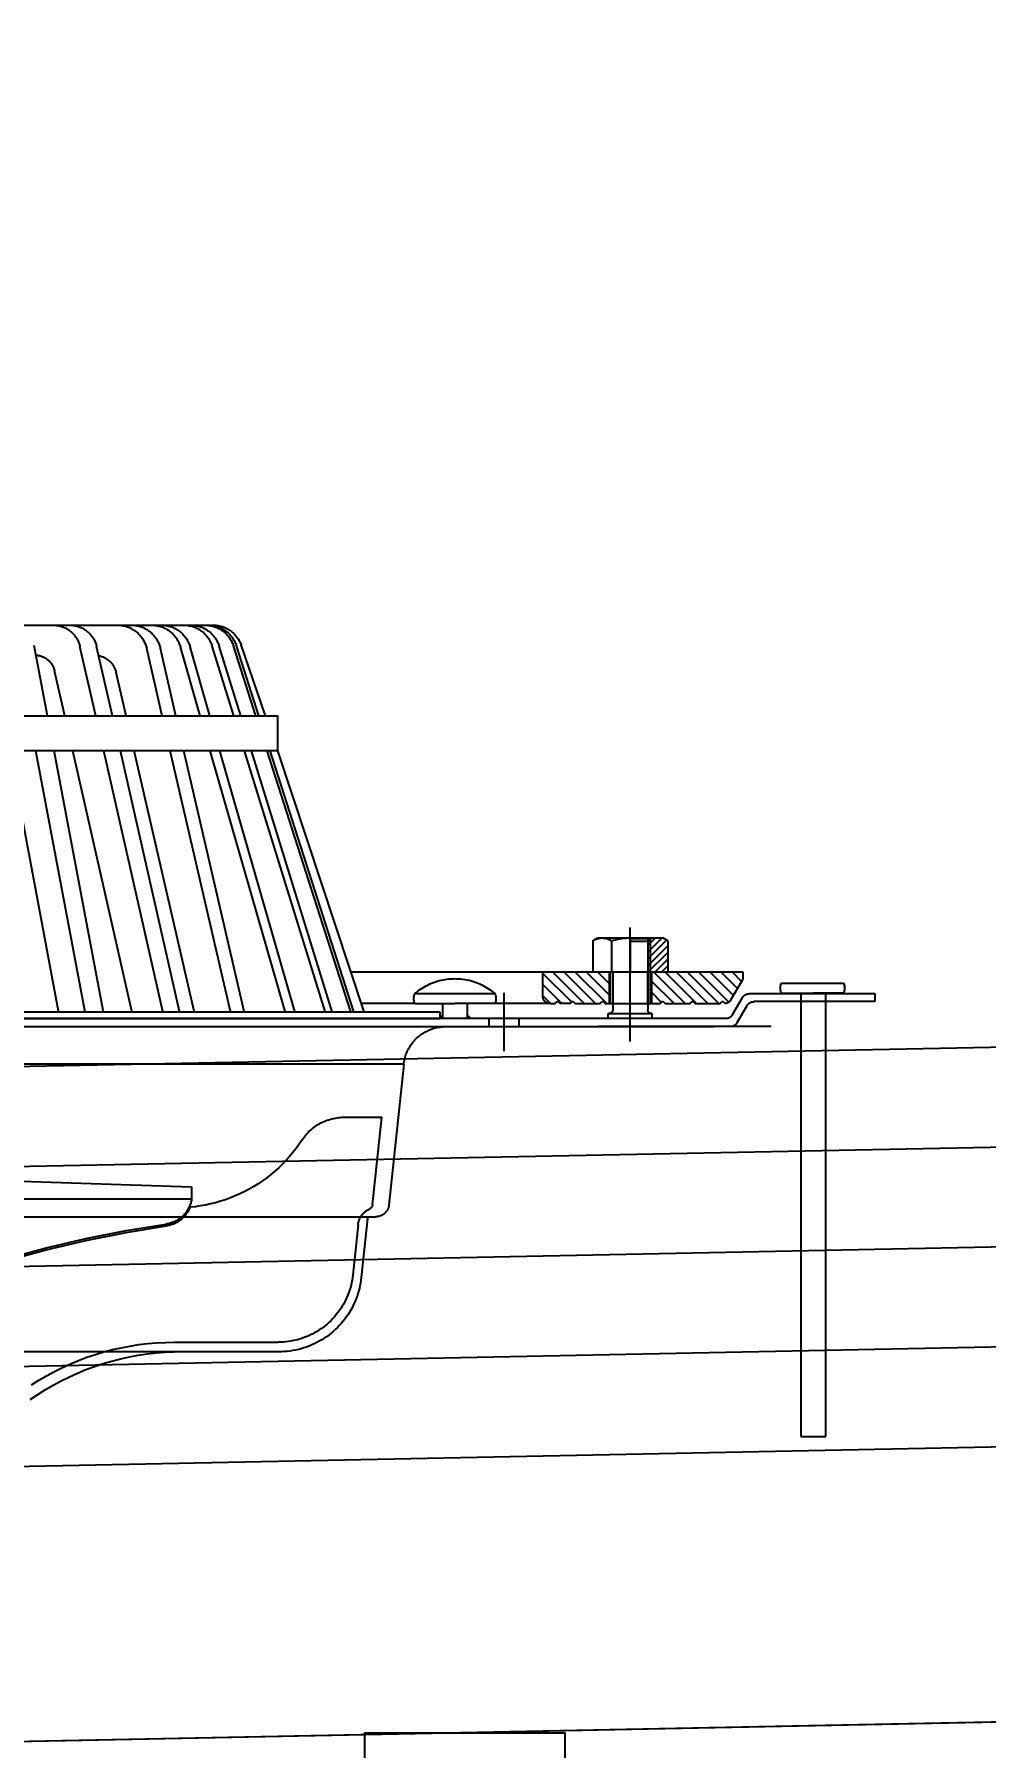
# Model space of a CAD drawing. Header units: centimetres. Extents: x 26569 to 160723, y -3143 to 14565.
# Drawn here: x 92683.46 to 92702.49, y -786.02 to -751.74 of the extents above; entities that cross this region are included whole.
import ezdxf
from ezdxf import colors
from ezdxf.entities.mleader import LeaderData, LeaderLine
from ezdxf.math import Vec2, Vec3

# ---------------------------------------------------------------- set-up
doc = ezdxf.new("R2010")
doc.units = ezdxf.units.CM
doc.header["$LTSCALE"] = 100
for name, color, linetype in [('A-ANNO-DIMS', 187, 'Continuous'), ('A-ELEV-01', 255, 'Continuous'), ('A-WALL-INSL', 249, 'Continuous'), ('A-WALL-SNWPNL', 200, 'Continuous'), ('M-PIPE', 235, 'Continuous'), ('S-STEL', 3, 'Continuous')]:
    doc.layers.add(name, color=color, linetype=linetype)
doc.styles.add('Fields_100', font='act_simplex.shx', dxfattribs={"width": 0.8, "height": 20})
doc.linetypes.add('BATTING', pattern='A,0.00254,-2.54,[134,ltypeshp.shx,S=2.54,R=0,X=-2.54,Y=0],-5.08,[134,ltypeshp.shx,S=2.54,R=180,X=2.54,Y=0],-2.54', length=10.16254)
doc.dimstyles.new('FIELDS_100', dxfattribs={"dimscale": 0, "dimtxt": 20, "dimasz": 5, "dimexe": 5, "dimexo": 5, "dimgap": 5, "dimtad": 0, "dimdec": 0, "dimzin": 0, "dimdsep": 46, "dimtxsty": 'Fields_100', "dimblk": 'DOT', "dimcen": 0.09, "dimclrt": 50, "dimadec": 0, "dimazin": 0, "dimtfac": 1, "dimtdec": 0, "dimtix": 1, "dimtofl": 0, "dimtmove": 1, "dimatfit": 3, "dimfxl": 5, "dimfxlon": 1, "dimtolj": 1, "dimtzin": 0, "dimarcsym": 0})

# ---------------------------------------------------------------- blocks, each defined once
blk = doc.blocks.new('SYPHONKES')
at = {"linetype": 'ByBlock', "lineweight": -2}
for points in [[(-9.959, 21.149), (-9.98, 21.149), (-10.001, 21.148), (-10.022, 21.146), (-10.043, 21.143), (-10.063, 21.14), (-10.084, 21.136), (-10.104, 21.131), (-10.125, 21.126), (-10.145, 21.12), (-10.164, 21.113), (-10.184, 21.105), (-10.203, 21.097), (-10.222, 21.088), (-10.241, 21.079), (-10.259, 21.069), (-10.277, 21.058), (-10.295, 21.047), (-10.312, 21.035), (-10.329, 21.022), (-10.345, 21.009), (-10.361, 20.995), (-10.376, 20.981), (-10.391, 20.966), (-10.405, 20.95), (-10.419, 20.935), (-10.432, 20.918), (-10.445, 20.902), (-10.457, 20.884), (-10.468, 20.867), (-10.479, 20.849), (-10.489, 20.831), (-10.499, 20.812), (-10.508, 20.793), (-10.516, 20.774), (-10.523, 20.754)], [(-9.859, 21.149), (-9.88, 21.149), (-9.9, 21.148), (-9.92, 21.146), (-9.941, 21.144), (-9.961, 21.141), (-9.981, 21.137), (-10.001, 21.132), (-10.021, 21.127), (-10.04, 21.121), (-10.06, 21.115), (-10.079, 21.108), (-10.098, 21.1), (-10.116, 21.091), (-10.135, 21.082), (-10.153, 21.073), (-10.17, 21.062), (-10.188, 21.051), (-10.205, 21.04), (-10.221, 21.028), (-10.237, 21.015), (-10.253, 21.002), (-10.268, 20.988), (-10.283, 20.974), (-10.297, 20.959), (-10.311, 20.944), (-10.324, 20.929), (-10.337, 20.913), (-10.349, 20.896), (-10.36, 20.879), (-10.371, 20.862), (-10.382, 20.844), (-10.392, 20.826), (-10.401, 20.808), (-10.409, 20.79), (-10.417, 20.771), (-10.424, 20.752), (-10.431, 20.732)], [(-9.799, 21.149), (-9.82, 21.149), (-9.84, 21.148), (-9.86, 21.146), (-9.881, 21.144), (-9.901, 21.141), (-9.921, 21.137), (-9.941, 21.132), (-9.961, 21.127), (-9.98, 21.121), (-10, 21.115), (-10.019, 21.108), (-10.038, 21.1), (-10.057, 21.091), (-10.075, 21.082), (-10.093, 21.073), (-10.111, 21.062), (-10.128, 21.051), (-10.145, 21.04), (-10.161, 21.028), (-10.177, 21.015), (-10.193, 21.002), (-10.208, 20.988), (-10.223, 20.974), (-10.237, 20.96), (-10.251, 20.944), (-10.264, 20.929), (-10.277, 20.913), (-10.289, 20.896), (-10.301, 20.879), (-10.312, 20.862), (-10.322, 20.844), (-10.332, 20.826), (-10.341, 20.808), (-10.349, 20.79), (-10.357, 20.771), (-10.365, 20.752), (-10.371, 20.732)], [(-9.512, 21.149), (-9.533, 21.149), (-9.553, 21.148), (-9.574, 21.146), (-9.595, 21.144), (-9.615, 21.14), (-9.635, 21.136), (-9.655, 21.132), (-9.675, 21.127), (-9.695, 21.121), (-9.715, 21.114), (-9.734, 21.107), (-9.753, 21.099), (-9.772, 21.09), (-9.79, 21.081), (-9.808, 21.071), (-9.826, 21.061), (-9.843, 21.05), (-9.86, 21.038), (-9.877, 21.026), (-9.893, 21.013), (-9.909, 21), (-9.924, 20.986), (-9.939, 20.971), (-9.953, 20.956), (-9.967, 20.941), (-9.98, 20.925), (-9.993, 20.909), (-10.005, 20.892), (-10.016, 20.875), (-10.027, 20.857), (-10.038, 20.84), (-10.047, 20.821), (-10.056, 20.803), (-10.065, 20.784), (-10.073, 20.765), (-10.08, 20.745), (-10.086, 20.726)], [(0.002, 21.149), (-9.959, 21.149)], [(-9.372, 21.149), (-9.393, 21.149), (-9.413, 21.148), (-9.434, 21.146), (-9.455, 21.144), (-9.475, 21.14), (-9.495, 21.136), (-9.515, 21.132), (-9.535, 21.127), (-9.555, 21.121), (-9.575, 21.114), (-9.594, 21.107), (-9.613, 21.099), (-9.632, 21.09), (-9.65, 21.081), (-9.668, 21.071), (-9.686, 21.061), (-9.703, 21.05), (-9.72, 21.038), (-9.737, 21.026), (-9.753, 21.013), (-9.769, 21), (-9.784, 20.986), (-9.799, 20.971), (-9.813, 20.956), (-9.827, 20.941), (-9.84, 20.925), (-9.853, 20.909), (-9.865, 20.892), (-9.876, 20.875), (-9.887, 20.857), (-9.898, 20.839), (-9.907, 20.821), (-9.916, 20.803), (-9.925, 20.784), (-9.933, 20.765), (-9.94, 20.745), (-9.946, 20.726)], [(-8.926, 21.149), (-8.947, 21.149), (-8.968, 21.148), (-8.988, 21.146), (-9.009, 21.143), (-9.03, 21.14), (-9.051, 21.136), (-9.071, 21.131), (-9.091, 21.126), (-9.111, 21.12), (-9.131, 21.113), (-9.151, 21.105), (-9.17, 21.097), (-9.189, 21.088), (-9.208, 21.079), (-9.226, 21.069), (-9.244, 21.058), (-9.262, 21.047), (-9.279, 21.035), (-9.295, 21.022), (-9.312, 21.009), (-9.328, 20.995), (-9.343, 20.981), (-9.358, 20.966), (-9.372, 20.951), (-9.386, 20.935), (-9.399, 20.918), (-9.412, 20.902), (-9.424, 20.885), (-9.435, 20.867), (-9.446, 20.849), (-9.456, 20.831), (-9.465, 20.812), (-9.474, 20.793), (-9.483, 20.774), (-9.49, 20.754), (-9.497, 20.734), (-9.503, 20.714)], [(-8.731, 21.149), (-8.752, 21.149), (-8.772, 21.148), (-8.793, 21.146), (-8.814, 21.143), (-8.835, 21.14), (-8.855, 21.136), (-8.876, 21.131), (-8.896, 21.126), (-8.916, 21.12), (-8.936, 21.113), (-8.956, 21.105), (-8.975, 21.097), (-8.994, 21.088), (-9.013, 21.079), (-9.031, 21.069), (-9.049, 21.058), (-9.066, 21.047), (-9.084, 21.035), (-9.1, 21.022), (-9.117, 21.009), (-9.132, 20.995), (-9.148, 20.981), (-9.163, 20.966), (-9.177, 20.951), (-9.191, 20.935), (-9.204, 20.918), (-9.216, 20.902), (-9.228, 20.885), (-9.24, 20.867), (-9.251, 20.849), (-9.261, 20.831), (-9.27, 20.812), (-9.279, 20.793), (-9.287, 20.774), (-9.295, 20.754), (-9.302, 20.734), (-9.308, 20.714)], [(-8.323, 21.149), (-8.344, 21.149), (-8.364, 21.148), (-8.385, 21.146), (-8.406, 21.144), (-8.426, 21.14), (-8.446, 21.136), (-8.466, 21.132), (-8.486, 21.127), (-8.506, 21.121), (-8.526, 21.114), (-8.545, 21.107), (-8.564, 21.099), (-8.583, 21.09), (-8.602, 21.081), (-8.62, 21.071), (-8.638, 21.06), (-8.655, 21.049), (-8.672, 21.037), (-8.689, 21.025), (-8.705, 21.012), (-8.721, 20.999), (-8.736, 20.985), (-8.751, 20.97), (-8.765, 20.955), (-8.779, 20.94), (-8.792, 20.924), (-8.805, 20.907), (-8.817, 20.89), (-8.828, 20.873), (-8.839, 20.856), (-8.849, 20.838), (-8.859, 20.819), (-8.868, 20.801), (-8.876, 20.782), (-8.884, 20.763), (-8.891, 20.743), (-8.898, 20.723), (-8.903, 20.704), (-8.908, 20.683)], [(-8.049, 21.149), (-8.07, 21.149), (-8.091, 21.148), (-8.111, 21.146), (-8.132, 21.144), (-8.152, 21.14), (-8.173, 21.136), (-8.193, 21.132), (-8.213, 21.127), (-8.233, 21.121), (-8.252, 21.114), (-8.272, 21.107), (-8.291, 21.099), (-8.309, 21.09), (-8.328, 21.081), (-8.346, 21.071), (-8.364, 21.06), (-8.381, 21.049), (-8.398, 21.037), (-8.415, 21.025), (-8.431, 21.012), (-8.447, 20.999), (-8.462, 20.985), (-8.477, 20.97), (-8.491, 20.955), (-8.505, 20.94), (-8.518, 20.924), (-8.531, 20.907), (-8.543, 20.891), (-8.555, 20.873), (-8.565, 20.856), (-8.576, 20.838), (-8.585, 20.819), (-8.594, 20.801), (-8.603, 20.782), (-8.61, 20.763), (-8.617, 20.743), (-8.624, 20.723), (-8.63, 20.704), (-8.635, 20.683)], [(-7.096, 21.149), (-7.115, 21.149), (-7.134, 21.148), (-7.153, 21.146), (-7.172, 21.144), (-7.191, 21.141), (-7.209, 21.137), (-7.228, 21.133), (-7.246, 21.128), (-7.264, 21.123), (-7.282, 21.117), (-7.3, 21.11), (-7.318, 21.103), (-7.335, 21.095), (-7.352, 21.086), (-7.369, 21.077), (-7.385, 21.067), (-7.401, 21.057), (-7.417, 21.046), (-7.432, 21.035), (-7.447, 21.023), (-7.461, 21.011), (-7.475, 20.998), (-7.489, 20.984), (-7.502, 20.971), (-7.514, 20.956), (-7.527, 20.942), (-7.538, 20.927), (-7.549, 20.911), (-7.56, 20.895), (-7.57, 20.879), (-7.579, 20.863), (-7.588, 20.846), (-7.596, 20.829), (-7.604, 20.811), (-7.611, 20.793), (-7.617, 20.776), (-7.623, 20.757), (-7.628, 20.739), (-7.633, 20.721)], [(-6.764, 21.149), (-6.783, 21.149), (-6.802, 21.148), (-6.821, 21.146), (-6.839, 21.144), (-6.858, 21.141), (-6.877, 21.137), (-6.895, 21.133), (-6.914, 21.128), (-6.932, 21.123), (-6.95, 21.117), (-6.968, 21.11), (-6.985, 21.103), (-7.003, 21.095), (-7.02, 21.086), (-7.036, 21.077), (-7.053, 21.067), (-7.069, 21.057), (-7.084, 21.046), (-7.1, 21.035), (-7.114, 21.023), (-7.129, 21.011), (-7.143, 20.998), (-7.156, 20.984), (-7.169, 20.971), (-7.182, 20.956), (-7.194, 20.942), (-7.206, 20.927), (-7.217, 20.911), (-7.227, 20.895), (-7.237, 20.879), (-7.247, 20.863), (-7.256, 20.846), (-7.264, 20.829), (-7.271, 20.811), (-7.278, 20.794), (-7.285, 20.776), (-7.291, 20.758), (-7.296, 20.739), (-7.3, 20.721)], [(-11.013, 19.334), (-10.523, 20.754)], [(-10.881, 19.332), (-10.431, 20.732)], [(-10.821, 19.332), (-10.371, 20.732)], [(-10.516, 19.332), (-10.086, 20.726)], [(-10.377, 19.332), (-9.946, 20.726)], [(-9.9, 19.332), (-9.503, 20.714)], [(-9.705, 19.332), (-9.308, 20.714)], [(-9.22, 19.332), (-8.908, 20.683)], [(-8.946, 19.332), (-8.635, 20.683)], [(-7.949, 19.332), (-7.633, 20.721)], [(-7.616, 19.332), (-7.3, 20.721)], [(-6.653, 19.332), (-6.387, 20.741)], [(-7.673, 20.54), (-7.688, 20.537), (-7.703, 20.533), (-7.718, 20.529), (-7.733, 20.524), (-7.748, 20.518), (-7.763, 20.512), (-7.777, 20.506), (-7.791, 20.499), (-7.805, 20.492), (-7.818, 20.484), (-7.832, 20.475), (-7.845, 20.467), (-7.857, 20.457), (-7.87, 20.448), (-7.882, 20.438), (-7.893, 20.427), (-7.905, 20.416), (-7.915, 20.405), (-7.926, 20.393), (-7.936, 20.381), (-7.946, 20.369), (-7.955, 20.356), (-7.964, 20.343), (-7.972, 20.33), (-7.98, 20.316), (-7.987, 20.302), (-7.994, 20.288), (-8, 20.274), (-8.006, 20.259), (-8.012, 20.244), (-8.016, 20.229), (-8.021, 20.214), (-8.024, 20.199)], [(-6.997, 19.332), (-6.792, 20.237)], [(-6.422, 20.548), (-6.435, 20.547), (-6.449, 20.546), (-6.463, 20.544), (-6.476, 20.542), (-6.489, 20.539), (-6.503, 20.536), (-6.516, 20.532), (-6.529, 20.528), (-6.542, 20.523), (-6.554, 20.518), (-6.567, 20.513), (-6.579, 20.507), (-6.591, 20.501), (-6.603, 20.494), (-6.615, 20.487), (-6.626, 20.479), (-6.637, 20.471), (-6.648, 20.463), (-6.659, 20.455), (-6.669, 20.446), (-6.679, 20.436), (-6.689, 20.427), (-6.698, 20.417), (-6.707, 20.406), (-6.716, 20.396), (-6.724, 20.385), (-6.732, 20.374), (-6.739, 20.362), (-6.747, 20.351), (-6.753, 20.339), (-6.76, 20.327), (-6.765, 20.314), (-6.771, 20.302), (-6.776, 20.289), (-6.78, 20.276), (-6.785, 20.263), (-6.788, 20.25), (-6.792, 20.237)], [(-8.224, 19.332), (-8.024, 20.199)], [(-11.256, 18.631), (-11.256, 19.332)], [(0.002, 19.332), (-11.256, 19.332)], [(-12.986, 13.415), (-11.255, 18.634)], [(-12.781, 13.413), (-11.105, 18.631)], [(-12.721, 13.413), (-11.046, 18.631)], [(-12.344, 13.413), (-10.733, 18.631)], [(-12.203, 13.416), (-10.593, 18.631)], [(-11.597, 13.416), (-10.101, 18.631)], [(-11.402, 13.416), (-9.906, 18.631)], [(-11.256, 18.631), (0.002, 18.631)], [(-10.582, 13.416), (-9.381, 18.631)], [(-10.309, 13.416), (-9.107, 18.631)], [(-9.584, 13.423), (-8.385, 18.631)], [(-9.293, 13.416), (-8.108, 18.631)], [(-8.961, 13.416), (-7.776, 18.631)], [(-8.34, 13.423), (-7.156, 18.631)], [(-7.768, 13.404), (-6.784, 18.631)], [(-7.403, 13.404), (-6.42, 18.631)], [(-6.874, 13.423), (-5.895, 18.631)], [(-18.307, 12.818), (-18.307, 15.097)], [(-19.057, 14.833), (-18.957, 14.891)], [(-19.057, 14.833), (-19.057, 14.211)], [(-18.657, 14.469), (-19.034, 14.846)], [(-17.657, 14.891), (-18.957, 14.891)], [(-18.657, 14.604), (-18.943, 14.891)], [(-18.657, 14.739), (-18.809, 14.891)], [(-18.707, 14.891), (-18.707, 13.576)], [(-18.657, 14.876), (-18.707, 14.826)], [(-18.307, 14.826), (-18.707, 14.826)], [(-18.657, 14.873), (-18.674, 14.891)], [(-18.657, 14.891), (-18.657, 13.456)], [(-18.307, 14.876), (-18.657, 14.876)], [(-17.932, 14.833), (-17.972, 14.845), (-18.013, 14.855), (-18.054, 14.865), (-18.096, 14.873), (-18.138, 14.879), (-18.18, 14.884), (-18.222, 14.888), (-18.264, 14.89), (-18.307, 14.891)], [(-18.307, 14.876), (-18.307, 14.211)], [(-17.556, 14.833), (-17.566, 14.839), (-17.575, 14.845), (-17.585, 14.85), (-17.595, 14.856), (-17.606, 14.861), (-17.616, 14.865), (-17.627, 14.869), (-17.638, 14.873), (-17.648, 14.877), (-17.659, 14.88), (-17.67, 14.882), (-17.682, 14.885), (-17.693, 14.887), (-17.704, 14.888), (-17.715, 14.889), (-17.727, 14.89), (-17.738, 14.891), (-17.75, 14.891), (-17.761, 14.89), (-17.772, 14.889), (-17.784, 14.888), (-17.795, 14.887), (-17.806, 14.885), (-17.817, 14.882), (-17.828, 14.88), (-17.839, 14.877), (-17.85, 14.873), (-17.861, 14.869), (-17.872, 14.865), (-17.882, 14.861), (-17.892, 14.856), (-17.902, 14.85), (-17.912, 14.845), (-17.922, 14.839), (-17.932, 14.833)], [(-17.932, 14.833), (-17.932, 14.211)], [(-17.556, 14.833), (-17.657, 14.891)], [(-17.556, 14.833), (-17.556, 14.211)], [(-18.657, 14.334), (-19.057, 14.735)], [(-18.668, 14.211), (-19.057, 14.6)], [(-18.802, 14.211), (-19.057, 14.466)], [(-20.557, 14.211), (-20.557, 14.061)], [(-16.557, 14.211), (-20.557, 14.211)], [(-20.32, 13.651), (-20.557, 14.061)], [(-20.534, 14.021), (-20.344, 14.211)], [(-20.452, 13.879), (-20.12, 14.211)], [(-20.37, 13.736), (-19.895, 14.211)], [(-20.278, 13.604), (-19.671, 14.211)], [(-20.081, 13.576), (-19.446, 14.211)], [(-19.857, 13.576), (-19.222, 14.211)], [(-19.632, 13.576), (-18.997, 14.211)], [(-19.408, 13.576), (-18.773, 14.211)], [(-18.937, 14.211), (-19.057, 14.331)], [(-18.732, 14.211), (-18.732, 13.576)], [(-18.657, 13.576), (-18.657, 14.211)], [(-17.957, 14.211), (-17.957, 13.456)], [(-17.907, 14.211), (-17.907, 13.576)], [(-17.882, 14.211), (-17.882, 13.576)], [(-17.882, 14.204), (-17.875, 14.211)], [(-17.882, 13.979), (-17.65, 14.211)], [(-17.882, 13.755), (-17.426, 14.211)], [(-17.836, 13.576), (-17.201, 14.211)], [(-17.612, 13.576), (-16.977, 14.211)], [(-17.387, 13.576), (-16.752, 14.211)], [(-17.135, 13.603), (-16.557, 14.182)], [(-16.557, 13.726), (-16.557, 14.211)], [(-12.723, 14.211), (-16.557, 14.211)], [(-14.799, 14.076), (-14.839, 14.075), (-14.879, 14.074), (-14.918, 14.071), (-14.958, 14.066), (-14.997, 14.061), (-15.036, 14.054), (-15.075, 14.045), (-15.113, 14.036), (-15.152, 14.025), (-15.19, 14.013), (-15.227, 14), (-15.264, 13.985), (-15.3, 13.969), (-15.336, 13.952), (-15.372, 13.934), (-15.406, 13.915), (-15.44, 13.894), (-15.474, 13.873), (-15.506, 13.85), (-15.538, 13.826), (-15.569, 13.801), (-15.599, 13.776)], [(-13.999, 13.776), (-14.029, 13.801), (-14.06, 13.826), (-14.092, 13.85), (-14.125, 13.873), (-14.158, 13.894), (-14.192, 13.915), (-14.227, 13.934), (-14.262, 13.952), (-14.298, 13.969), (-14.334, 13.985), (-14.371, 14), (-14.409, 14.013), (-14.447, 14.025), (-14.485, 14.036), (-14.523, 14.045), (-14.562, 14.054), (-14.601, 14.061), (-14.641, 14.066), (-14.68, 14.071), (-14.72, 14.074), (-14.759, 14.075), (-14.799, 14.076)], [(-23.196, 13.776), (-23.196, 13.616)], [(-20.688, 13.776), (-23.196, 13.776)], [(-22.574, 13.986), (-22.577, 13.977), (-22.58, 13.969), (-22.583, 13.96), (-22.585, 13.952), (-22.587, 13.943), (-22.589, 13.934), (-22.591, 13.926), (-22.592, 13.917), (-22.593, 13.908), (-22.593, 13.899), (-22.594, 13.89), (-22.594, 13.881), (-22.593, 13.872), (-22.593, 13.863), (-22.592, 13.854), (-22.591, 13.846), (-22.589, 13.837), (-22.587, 13.828), (-22.585, 13.819), (-22.583, 13.811), (-22.58, 13.802), (-22.577, 13.794), (-22.574, 13.786)], [(-22.571, 13.986), (-22.574, 13.977), (-22.577, 13.969), (-22.58, 13.96), (-22.582, 13.952), (-22.584, 13.943), (-22.586, 13.934), (-22.588, 13.926), (-22.589, 13.917), (-22.59, 13.908), (-22.591, 13.899), (-22.591, 13.89), (-22.591, 13.881), (-22.591, 13.872), (-22.59, 13.863), (-22.589, 13.854), (-22.588, 13.846), (-22.586, 13.837), (-22.584, 13.828), (-22.582, 13.819), (-22.58, 13.811), (-22.577, 13.802), (-22.574, 13.794), (-22.571, 13.786)], [(-21.33, 13.986), (-22.574, 13.986)], [(-22.574, 13.786), (-21.966, 13.786)], [(-22.216, 4.917), (-22.216, 13.776)], [(-21.33, 13.786), (-21.966, 13.786)], [(-21.716, 13.776), (-21.716, 4.917)], [(-21.33, 13.786), (-21.326, 13.794), (-21.323, 13.802), (-21.321, 13.811), (-21.318, 13.819), (-21.316, 13.828), (-21.314, 13.837), (-21.313, 13.846), (-21.311, 13.854), (-21.311, 13.863), (-21.31, 13.872), (-21.31, 13.881), (-21.31, 13.89), (-21.31, 13.899), (-21.311, 13.908), (-21.311, 13.917), (-21.313, 13.926), (-21.314, 13.934), (-21.316, 13.943), (-21.318, 13.952), (-21.321, 13.96), (-21.323, 13.969), (-21.326, 13.977), (-21.33, 13.986)], [(-20.549, 13.696), (-20.552, 13.7), (-20.555, 13.705), (-20.558, 13.709), (-20.561, 13.714), (-20.565, 13.718), (-20.568, 13.722), (-20.572, 13.726), (-20.576, 13.73), (-20.58, 13.733), (-20.584, 13.737), (-20.588, 13.74), (-20.592, 13.744), (-20.596, 13.747), (-20.601, 13.75), (-20.606, 13.753), (-20.61, 13.755), (-20.615, 13.758), (-20.62, 13.76), (-20.625, 13.763), (-20.63, 13.765), (-20.635, 13.767), (-20.64, 13.768), (-20.645, 13.77), (-20.65, 13.771), (-20.656, 13.772), (-20.661, 13.773), (-20.666, 13.774), (-20.672, 13.775), (-20.677, 13.775), (-20.682, 13.775), (-20.688, 13.776)], [(-19.183, 13.576), (-18.732, 14.027)], [(-18.933, 13.601), (-18.732, 13.803)], [(-16.938, 13.576), (-16.557, 13.957)], [(-16.714, 13.576), (-16.557, 13.733)], [(-16.707, 13.576), (-16.702, 13.576), (-16.697, 13.576), (-16.691, 13.576), (-16.686, 13.577), (-16.681, 13.578), (-16.676, 13.579), (-16.671, 13.58), (-16.666, 13.581), (-16.661, 13.583), (-16.657, 13.584), (-16.652, 13.586), (-16.647, 13.588), (-16.642, 13.59), (-16.638, 13.592), (-16.633, 13.595), (-16.629, 13.597), (-16.625, 13.6), (-16.62, 13.603), (-16.616, 13.606), (-16.612, 13.609), (-16.608, 13.613), (-16.604, 13.616), (-16.601, 13.62), (-16.597, 13.623), (-16.594, 13.627), (-16.59, 13.631), (-16.587, 13.635), (-16.584, 13.639), (-16.581, 13.643), (-16.579, 13.648), (-16.576, 13.652), (-16.574, 13.657), (-16.571, 13.661), (-16.569, 13.666), (-16.567, 13.671), (-16.565, 13.675), (-16.564, 13.68), (-16.562, 13.685), (-16.561, 13.69), (-16.56, 13.695), (-16.559, 13.7), (-16.558, 13.705), (-16.558, 13.71), (-16.557, 13.715), (-16.557, 13.72), (-16.557, 13.726)], [(-15.787, 12.624), (-15.787, 13.795)], [(-15.599, 13.776), (-15.602, 13.767), (-15.605, 13.759), (-15.608, 13.75), (-15.611, 13.742), (-15.613, 13.733), (-15.615, 13.724), (-15.616, 13.716), (-15.617, 13.707), (-15.618, 13.698), (-15.619, 13.689), (-15.619, 13.68), (-15.619, 13.671), (-15.619, 13.662), (-15.618, 13.653), (-15.617, 13.644), (-15.616, 13.636), (-15.615, 13.627), (-15.613, 13.618), (-15.611, 13.609), (-15.608, 13.601), (-15.605, 13.592), (-15.602, 13.584), (-15.599, 13.576)], [(-13.999, 13.776), (-15.599, 13.776)], [(-13.999, 13.576), (-13.996, 13.584), (-13.993, 13.592), (-13.99, 13.601), (-13.988, 13.609), (-13.986, 13.618), (-13.984, 13.627), (-13.982, 13.636), (-13.981, 13.644), (-13.98, 13.653), (-13.979, 13.662), (-13.979, 13.671), (-13.979, 13.68), (-13.979, 13.689), (-13.98, 13.698), (-13.981, 13.707), (-13.982, 13.716), (-13.984, 13.724), (-13.986, 13.733), (-13.988, 13.742), (-13.99, 13.75), (-13.993, 13.759), (-13.996, 13.767), (-13.999, 13.776)], [(-23.196, 13.616), (-20.78, 13.616)], [(-20.642, 13.536), (-20.644, 13.54), (-20.647, 13.545), (-20.65, 13.549), (-20.654, 13.554), (-20.657, 13.558), (-20.661, 13.562), (-20.664, 13.566), (-20.668, 13.57), (-20.672, 13.573), (-20.676, 13.577), (-20.68, 13.58), (-20.684, 13.584), (-20.689, 13.587), (-20.693, 13.59), (-20.698, 13.593), (-20.703, 13.595), (-20.707, 13.598), (-20.712, 13.6), (-20.717, 13.603), (-20.722, 13.605), (-20.727, 13.607), (-20.732, 13.608), (-20.738, 13.61), (-20.743, 13.611), (-20.748, 13.612), (-20.753, 13.613), (-20.759, 13.614), (-20.764, 13.615), (-20.769, 13.615), (-20.775, 13.615), (-20.78, 13.616)], [(-20.445, 13.196), (-20.642, 13.536)], [(-20.353, 13.356), (-20.549, 13.696)], [(-20.32, 13.651), (-20.317, 13.646), (-20.315, 13.642), (-20.312, 13.637), (-20.308, 13.633), (-20.305, 13.629), (-20.302, 13.625), (-20.298, 13.622), (-20.295, 13.618), (-20.291, 13.614), (-20.287, 13.611), (-20.283, 13.608), (-20.279, 13.604), (-20.274, 13.601), (-20.27, 13.599), (-20.266, 13.596), (-20.261, 13.593), (-20.256, 13.591), (-20.252, 13.589), (-20.247, 13.587), (-20.242, 13.585), (-20.237, 13.583), (-20.232, 13.582), (-20.227, 13.58), (-20.222, 13.579), (-20.217, 13.578), (-20.212, 13.577), (-20.207, 13.576)], [(-20.158, 13.626), (-20.207, 13.576)], [(-20.108, 13.576), (-20.158, 13.626)], [(-19.608, 13.576), (-20.108, 13.576)], [(-19.558, 13.626), (-19.608, 13.576)], [(-19.508, 13.576), (-19.558, 13.626)], [(-19.008, 13.576), (-19.508, 13.576)], [(-18.958, 13.626), (-19.008, 13.576)], [(-18.908, 13.576), (-18.958, 13.626)], [(-18.707, 13.576), (-18.908, 13.576)], [(-18.747, 13.276), (-18.747, 13.376)], [(-18.737, 13.376), (-18.743, 13.376)], [(-18.737, 13.376), (-18.734, 13.376), (-18.731, 13.376), (-18.729, 13.376), (-18.726, 13.376), (-18.723, 13.377), (-18.721, 13.377), (-18.718, 13.378), (-18.715, 13.379), (-18.713, 13.379), (-18.71, 13.38), (-18.707, 13.381), (-18.705, 13.382), (-18.702, 13.383), (-18.7, 13.385), (-18.698, 13.386), (-18.695, 13.387), (-18.693, 13.389), (-18.691, 13.39), (-18.688, 13.392), (-18.686, 13.394), (-18.684, 13.395), (-18.682, 13.397), (-18.68, 13.399), (-18.678, 13.401), (-18.676, 13.403), (-18.675, 13.405), (-18.673, 13.407), (-18.671, 13.409), (-18.67, 13.412), (-18.668, 13.414), (-18.667, 13.416), (-18.666, 13.419), (-18.665, 13.421), (-18.663, 13.424), (-18.662, 13.426), (-18.661, 13.429), (-18.661, 13.431), (-18.66, 13.434), (-18.659, 13.437), (-18.658, 13.439), (-18.658, 13.442), (-18.658, 13.445), (-18.657, 13.447), (-18.657, 13.45), (-18.657, 13.453), (-18.657, 13.456)], [(-17.877, 13.376), (-18.737, 13.376)], [(-18.734, 13.576), (-18.732, 13.578)], [(-17.907, 13.576), (-18.707, 13.576)], [(-17.957, 13.456), (-17.957, 13.453), (-17.957, 13.45), (-17.956, 13.447), (-17.956, 13.445), (-17.956, 13.442), (-17.955, 13.439), (-17.955, 13.437), (-17.954, 13.434), (-17.953, 13.431), (-17.952, 13.429), (-17.951, 13.426), (-17.95, 13.424), (-17.949, 13.421), (-17.948, 13.419), (-17.947, 13.416), (-17.945, 13.414), (-17.944, 13.412), (-17.942, 13.409), (-17.941, 13.407), (-17.939, 13.405), (-17.937, 13.403), (-17.935, 13.401), (-17.933, 13.399), (-17.931, 13.397), (-17.929, 13.395), (-17.927, 13.394), (-17.925, 13.392), (-17.923, 13.39), (-17.921, 13.389), (-17.918, 13.387), (-17.916, 13.386), (-17.914, 13.385), (-17.911, 13.383), (-17.909, 13.382), (-17.906, 13.381), (-17.904, 13.38), (-17.901, 13.379), (-17.898, 13.379), (-17.896, 13.378), (-17.893, 13.377), (-17.89, 13.377), (-17.888, 13.376), (-17.885, 13.376), (-17.882, 13.376), (-17.88, 13.376), (-17.877, 13.376)], [(-17.808, 13.576), (-17.907, 13.576)], [(-17.867, 13.376), (-17.877, 13.376)], [(-17.867, 13.276), (-17.867, 13.376)], [(-17.758, 13.626), (-17.808, 13.576)], [(-17.708, 13.576), (-17.758, 13.626)], [(-17.208, 13.576), (-17.708, 13.576)], [(-17.158, 13.626), (-17.208, 13.576)], [(-17.108, 13.576), (-17.158, 13.626)], [(-17.108, 13.576), (-16.908, 13.576)], [(-16.858, 13.626), (-16.908, 13.576)], [(-16.808, 13.576), (-16.858, 13.626)], [(-16.808, 13.576), (-16.858, 13.626)], [(-16.707, 13.576), (-16.808, 13.576)], [(-16.714, 13.576), (-15.6, 13.576)], [(-15.599, 13.576), (-14.799, 13.576)], [(-15.049, 13.276), (-15.049, 13.576)], [(-13.999, 13.576), (-14.799, 13.576)], [(-14.549, 13.576), (-14.549, 13.276)], [(-14.498, 13.41), (-14.498, 13.276)], [(0.002, 13.41), (-14.498, 13.41)], [(-14, 13.576), (-12.934, 13.576)], [(-13.13, 13.41), (-13.19, 13.41)], [(-21.122, 13.117), (-17.67, 13.117)], [(-20.445, 13.196), (-20.443, 13.191), (-20.44, 13.186), (-20.437, 13.182), (-20.433, 13.178), (-20.43, 13.173), (-20.426, 13.169), (-20.423, 13.165), (-20.419, 13.161), (-20.415, 13.158), (-20.411, 13.154), (-20.407, 13.151), (-20.403, 13.147), (-20.398, 13.144), (-20.394, 13.141), (-20.389, 13.138), (-20.384, 13.136), (-20.38, 13.133), (-20.375, 13.131), (-20.37, 13.129), (-20.365, 13.126), (-20.36, 13.125), (-20.355, 13.123), (-20.35, 13.121), (-20.344, 13.12), (-20.339, 13.119), (-20.334, 13.118), (-20.328, 13.117), (-20.323, 13.116), (-20.318, 13.116), (-20.312, 13.116), (-20.307, 13.116)], [(-20.353, 13.356), (-20.35, 13.351), (-20.347, 13.346), (-20.344, 13.342), (-20.341, 13.338), (-20.338, 13.333), (-20.334, 13.329), (-20.33, 13.325), (-20.327, 13.321), (-20.323, 13.318), (-20.319, 13.314), (-20.314, 13.311), (-20.31, 13.307), (-20.306, 13.304), (-20.301, 13.301), (-20.297, 13.298), (-20.292, 13.296), (-20.287, 13.293), (-20.282, 13.291), (-20.278, 13.289), (-20.273, 13.286), (-20.267, 13.285), (-20.262, 13.283), (-20.257, 13.281), (-20.252, 13.28), (-20.247, 13.279), (-20.241, 13.278), (-20.236, 13.277), (-20.231, 13.276), (-20.225, 13.276), (-20.22, 13.276), (-20.214, 13.276)], [(-20.307, 13.116), (-19.986, 13.116)], [(-20.214, 13.276), (-19.882, 13.276)], [(-20.214, 13.276), (19.882, 13.276)], [(14.612, 13.115), (-19.986, 13.116)], [(-16.087, 13.115), (-16.087, 13.276)], [(-15.487, 13.115), (-15.487, 13.276)], [(-15.049, 13.327), (-15.051, 13.327), (-15.053, 13.327), (-15.054, 13.326), (-15.056, 13.326), (-15.058, 13.326), (-15.06, 13.326), (-15.061, 13.325), (-15.063, 13.325), (-15.065, 13.324), (-15.066, 13.324), (-15.068, 13.323), (-15.069, 13.322), (-15.071, 13.322), (-15.073, 13.321), (-15.074, 13.32), (-15.076, 13.319), (-15.077, 13.318), (-15.079, 13.317), (-15.08, 13.316), (-15.081, 13.315), (-15.083, 13.314), (-15.084, 13.313), (-15.085, 13.312), (-15.086, 13.31), (-15.088, 13.309), (-15.089, 13.308), (-15.09, 13.306), (-15.091, 13.305), (-15.092, 13.304), (-15.093, 13.302), (-15.094, 13.301), (-15.094, 13.299), (-15.095, 13.298), (-15.096, 13.296), (-15.097, 13.294), (-15.097, 13.293), (-15.098, 13.291), (-15.098, 13.289), (-15.099, 13.288), (-15.099, 13.286), (-15.099, 13.284), (-15.1, 13.283), (-15.1, 13.281), (-15.1, 13.279), (-15.1, 13.277), (-15.1, 13.276)], [(-13.776, 12.362), (-13.78, 12.391), (-13.784, 12.419), (-13.79, 12.447), (-13.796, 12.475), (-13.803, 12.503), (-13.812, 12.53), (-13.821, 12.558), (-13.831, 12.584), (-13.842, 12.611), (-13.854, 12.637), (-13.867, 12.663), (-13.88, 12.688), (-13.895, 12.713), (-13.91, 12.737), (-13.926, 12.76), (-13.943, 12.784), (-13.961, 12.806), (-13.979, 12.828), (-13.999, 12.849), (-14.019, 12.87), (-14.039, 12.89), (-14.061, 12.909), (-14.083, 12.927), (-14.105, 12.945), (-14.128, 12.962), (-14.152, 12.978), (-14.176, 12.993), (-14.201, 13.008), (-14.226, 13.021), (-14.252, 13.034), (-14.278, 13.046), (-14.304, 13.057), (-14.331, 13.067), (-14.358, 13.076), (-14.386, 13.084), (-14.414, 13.092), (-14.442, 13.098), (-14.47, 13.103), (-14.498, 13.108), (-14.527, 13.111), (-14.555, 13.113), (-14.584, 13.115), (-14.612, 13.115)], [(-14.498, 13.276), (-14.498, 13.277), (-14.498, 13.279), (-14.498, 13.281), (-14.499, 13.283), (-14.499, 13.284), (-14.499, 13.286), (-14.5, 13.288), (-14.5, 13.289), (-14.5, 13.291), (-14.501, 13.293), (-14.502, 13.294), (-14.502, 13.296), (-14.503, 13.298), (-14.504, 13.299), (-14.505, 13.301), (-14.506, 13.302), (-14.506, 13.304), (-14.507, 13.305), (-14.508, 13.306), (-14.51, 13.308), (-14.511, 13.309), (-14.512, 13.31), (-14.513, 13.312), (-14.514, 13.313), (-14.516, 13.314), (-14.517, 13.315), (-14.518, 13.316), (-14.52, 13.317), (-14.521, 13.318), (-14.523, 13.319), (-14.524, 13.32), (-14.526, 13.321), (-14.527, 13.322), (-14.529, 13.322), (-14.53, 13.323), (-14.532, 13.324), (-14.534, 13.324), (-14.535, 13.325), (-14.537, 13.325), (-14.539, 13.326), (-14.54, 13.326), (-14.542, 13.326), (-14.544, 13.326), (-14.546, 13.327), (-14.547, 13.327), (-14.549, 13.327)], [(0.002, 13.276), (-14.498, 13.276)], [(-13.776, 12.362), (-13.48, 9.545)], [(-13.776, 12.362), (13.78, 12.362)], [(-13.152, 9.552), (-13.336, 11.301)], [(-12.582, 11.301), (-13.336, 11.301)], [(-11.745, 10.848), (-11.764, 10.877), (-11.784, 10.904), (-11.805, 10.931), (-11.827, 10.958), (-11.85, 10.983), (-11.874, 11.008), (-11.898, 11.031), (-11.924, 11.054), (-11.95, 11.076), (-11.977, 11.098), (-12.004, 11.118), (-12.033, 11.137), (-12.061, 11.155), (-12.091, 11.173), (-12.121, 11.189), (-12.152, 11.204), (-12.183, 11.218), (-12.214, 11.231), (-12.246, 11.243), (-12.279, 11.254), (-12.312, 11.264), (-12.345, 11.273), (-12.378, 11.28), (-12.412, 11.287), (-12.445, 11.292), (-12.479, 11.296), (-12.514, 11.299), (-12.548, 11.301), (-12.582, 11.301)], [(-11.745, 10.848), (-11.686, 10.762), (-11.625, 10.678), (-11.56, 10.596), (-11.493, 10.517), (-11.423, 10.439), (-11.351, 10.364), (-11.276, 10.292), (-11.198, 10.223), (-11.118, 10.156), (-11.036, 10.092), (-10.952, 10.031), (-10.865, 9.972), (-10.777, 9.917), (-10.687, 9.865), (-10.595, 9.816), (-10.501, 9.771), (-10.406, 9.728), (-10.309, 9.689), (-10.211, 9.653), (-10.112, 9.621), (-10.012, 9.592), (-9.911, 9.567), (-9.809, 9.545), (-9.707, 9.527), (-9.604, 9.512), (-9.5, 9.501)], [(-0.5, 10.212), (-9.534, 9.912)], [(-9.534, 9.912), (-9.534, 9.662)], [(-9.534, 9.662), (0, 9.662)], [(-9.534, 9.662), (-9.53, 9.642), (-9.526, 9.622), (-9.521, 9.602), (-9.515, 9.582), (-9.508, 9.563), (-9.501, 9.543), (-9.494, 9.524), (-9.485, 9.506), (-9.476, 9.487), (-9.467, 9.469), (-9.457, 9.451), (-9.446, 9.434), (-9.434, 9.417), (-9.422, 9.4), (-9.41, 9.384), (-9.397, 9.368), (-9.383, 9.353), (-9.369, 9.338), (-9.354, 9.324), (-9.339, 9.31), (-9.324, 9.296), (-9.307, 9.284), (-9.291, 9.271), (-9.274, 9.26), (-9.257, 9.249), (-9.239, 9.238), (-9.221, 9.228), (-9.203, 9.219), (-9.184, 9.211), (-9.165, 9.203), (-9.146, 9.195), (-9.127, 9.189), (-9.107, 9.183), (-9.088, 9.177), (-9.068, 9.173), (-9.047, 9.169), (-9.027, 9.165)], [(-13.48, 9.545), (-13.479, 9.536), (-13.478, 9.527), (-13.476, 9.518), (-13.474, 9.51), (-13.472, 9.501), (-13.469, 9.493), (-13.466, 9.484), (-13.463, 9.476), (-13.46, 9.468), (-13.456, 9.46), (-13.452, 9.452), (-13.448, 9.444), (-13.443, 9.436), (-13.439, 9.429), (-13.434, 9.421), (-13.428, 9.414), (-13.423, 9.407), (-13.417, 9.401), (-13.411, 9.394), (-13.405, 9.388), (-13.399, 9.381), (-13.392, 9.376), (-13.385, 9.37), (-13.378, 9.364), (-13.371, 9.359), (-13.364, 9.354), (-13.356, 9.349), (-13.349, 9.345), (-13.341, 9.341), (-13.333, 9.337), (-13.325, 9.333), (-13.317, 9.33), (-13.308, 9.327), (-13.3, 9.324), (-13.291, 9.321), (-13.283, 9.319), (-13.274, 9.317), (-13.265, 9.315), (-13.257, 9.314), (-13.248, 9.313), (-13.239, 9.312), (-13.23, 9.312), (-13.221, 9.312)], [(13.225, 9.312), (-13.221, 9.312)], [(-13.152, 9.552), (-13.152, 9.548), (-13.152, 9.545), (-13.151, 9.541), (-13.15, 9.538), (-13.149, 9.535), (-13.148, 9.531), (-13.147, 9.528), (-13.146, 9.525), (-13.144, 9.522), (-13.143, 9.519), (-13.141, 9.515), (-13.14, 9.512), (-13.138, 9.509), (-13.136, 9.507), (-13.134, 9.504), (-13.132, 9.501), (-13.13, 9.498), (-13.128, 9.496), (-13.125, 9.493), (-13.123, 9.491), (-13.12, 9.488), (-13.118, 9.486), (-13.115, 9.484), (-13.112, 9.482), (-13.11, 9.48), (-13.107, 9.478), (-13.104, 9.476), (-13.101, 9.474), (-13.098, 9.473), (-13.095, 9.471)], [(-12.863, 9.149), (-12.865, 9.163), (-12.867, 9.177), (-12.869, 9.19), (-12.873, 9.204), (-12.876, 9.217), (-12.88, 9.23), (-12.885, 9.243), (-12.89, 9.256), (-12.895, 9.269), (-12.901, 9.282), (-12.907, 9.294), (-12.914, 9.306), (-12.921, 9.318), (-12.928, 9.33), (-12.936, 9.341), (-12.944, 9.352), (-12.953, 9.363), (-12.962, 9.373), (-12.971, 9.383), (-12.981, 9.393), (-12.991, 9.403), (-13.002, 9.412), (-13.012, 9.421), (-13.023, 9.429), (-13.034, 9.437), (-13.046, 9.445), (-13.058, 9.452), (-13.07, 9.459), (-13.082, 9.465), (-13.095, 9.471)], [(-13.051, 9.276), (-13.052, 9.277), (-13.052, 9.278), (-13.052, 9.28), (-13.052, 9.281), (-13.053, 9.282), (-13.053, 9.284), (-13.053, 9.285), (-13.054, 9.286), (-13.055, 9.288), (-13.055, 9.289), (-13.056, 9.29), (-13.056, 9.291), (-13.057, 9.292), (-13.058, 9.294), (-13.059, 9.295), (-13.059, 9.296), (-13.06, 9.297), (-13.061, 9.298), (-13.062, 9.299), (-13.063, 9.3), (-13.064, 9.301), (-13.065, 9.302), (-13.066, 9.303), (-13.067, 9.303), (-13.068, 9.304), (-13.069, 9.305), (-13.07, 9.306), (-13.072, 9.306), (-13.073, 9.307), (-13.074, 9.308), (-13.075, 9.308), (-13.077, 9.309), (-13.078, 9.309), (-13.079, 9.31), (-13.08, 9.31), (-13.082, 9.31), (-13.083, 9.311), (-13.084, 9.311), (-13.086, 9.311), (-13.087, 9.311), (-13.088, 9.312), (-13.09, 9.312), (-13.091, 9.312)], [(-13.051, 9.276), (-12.927, 8.097)], [(-9.5, 9.501), (-9.492, 9.483), (-9.484, 9.464), (-9.475, 9.446), (-9.465, 9.428), (-9.455, 9.41), (-9.444, 9.393), (-9.433, 9.376), (-9.421, 9.36), (-9.408, 9.344), (-9.395, 9.328), (-9.381, 9.313), (-9.367, 9.298), (-9.353, 9.284), (-9.338, 9.27), (-9.322, 9.257), (-9.306, 9.244), (-9.29, 9.232), (-9.273, 9.221), (-9.256, 9.21), (-9.238, 9.199), (-9.22, 9.19), (-9.202, 9.18), (-9.183, 9.172), (-9.165, 9.164), (-9.146, 9.157), (-9.126, 9.15), (-9.107, 9.144), (-9.087, 9.139), (-9.067, 9.134), (-9.047, 9.13), (-9.027, 9.127)], [(-12.863, 9.149), (-12.757, 8.145)], [(-0.6, 6.24), (-1.313, 6.636), (-2.039, 7.008), (-2.778, 7.354), (-3.528, 7.675), (-4.289, 7.969), (-5.06, 8.237), (-5.84, 8.477), (-6.627, 8.691), (-7.421, 8.877), (-8.222, 9.035), (-9.027, 9.165)], [(-0.6, 6.201), (-1.313, 6.598), (-2.039, 6.97), (-2.778, 7.316), (-3.528, 7.636), (-4.289, 7.931), (-5.06, 8.198), (-5.84, 8.439), (-6.627, 8.652), (-7.421, 8.838), (-8.222, 8.997), (-9.027, 9.127)], [(-12.928, 8.097), (-12.921, 8.041), (-12.912, 7.985), (-12.901, 7.929), (-12.889, 7.874), (-12.874, 7.819), (-12.858, 7.765), (-12.84, 7.711), (-12.82, 7.658), (-12.798, 7.606), (-12.774, 7.554), (-12.749, 7.504), (-12.722, 7.454), (-12.693, 7.405), (-12.663, 7.357), (-12.631, 7.31), (-12.598, 7.265), (-12.562, 7.22), (-12.526, 7.177), (-12.488, 7.135), (-12.449, 7.094), (-12.408, 7.055), (-12.366, 7.017), (-12.322, 6.98), (-12.278, 6.945), (-12.232, 6.912), (-12.185, 6.88), (-12.137, 6.85), (-12.088, 6.821), (-12.038, 6.795), (-11.988, 6.769), (-11.936, 6.746), (-11.884, 6.724), (-11.831, 6.705), (-11.777, 6.686), (-11.723, 6.67), (-11.668, 6.656), (-11.613, 6.644), (-11.557, 6.633), (-11.501, 6.624), (-11.445, 6.618), (-11.388, 6.613), (-11.332, 6.61), (-11.275, 6.609)], [(-12.757, 8.145), (-12.751, 8.094), (-12.743, 8.043), (-12.734, 7.993), (-12.722, 7.943), (-12.709, 7.894), (-12.694, 7.845), (-12.678, 7.796), (-12.66, 7.749), (-12.64, 7.701), (-12.619, 7.655), (-12.596, 7.609), (-12.572, 7.564), (-12.546, 7.52), (-12.519, 7.477), (-12.49, 7.435), (-12.46, 7.393), (-12.428, 7.353), (-12.395, 7.314), (-12.361, 7.276), (-12.325, 7.239), (-12.288, 7.204), (-12.25, 7.17), (-12.211, 7.137), (-12.171, 7.105), (-12.129, 7.075), (-12.087, 7.046), (-12.044, 7.019), (-12, 6.993), (-11.955, 6.969), (-11.909, 6.946), (-11.862, 6.925), (-11.815, 6.906), (-11.767, 6.888), (-11.719, 6.871), (-11.67, 6.857), (-11.62, 6.844), (-11.57, 6.833), (-11.52, 6.823), (-11.47, 6.815), (-11.419, 6.809), (-11.368, 6.805), (-11.317, 6.802), (-11.266, 6.801)], [(-11.275, 6.609), (11.279, 6.609)], [(-9.186, 6.801), (-11.266, 6.801)], [(-6.328, 5.946), (-6.479, 6.041), (-6.632, 6.131), (-6.789, 6.216), (-6.948, 6.295), (-7.11, 6.369), (-7.274, 6.437), (-7.441, 6.5), (-7.61, 6.557), (-7.78, 6.608), (-7.952, 6.653), (-8.126, 6.692), (-8.301, 6.725), (-8.476, 6.753), (-8.653, 6.774), (-8.83, 6.789), (-9.008, 6.798), (-9.186, 6.801)], [(-6.307, 5.654), (-6.456, 5.756), (-6.609, 5.852), (-6.766, 5.944), (-6.925, 6.029), (-7.088, 6.11), (-7.253, 6.184), (-7.42, 6.253), (-7.59, 6.316), (-7.762, 6.373), (-7.935, 6.424), (-8.111, 6.469), (-8.288, 6.508), (-8.466, 6.54), (-8.645, 6.567), (-8.825, 6.587), (-9.005, 6.601), (-9.186, 6.609)], [(-21.716, 4.917), (-22.216, 4.917)]]:
    blk.add_lwpolyline(points, dxfattribs=at)
blk = doc.blocks.new('A$Ccc9a2781')
at = {"xscale": 10, "yscale": 10, "zscale": 10}
blk.add_blockref('SYPHONKES', (747.5, 1045.77, -5331.08), dxfattribs=at)
blk = doc.blocks.new('_Dot')
at = {"color": 0, "linetype": 'ByBlock', "lineweight": -2}
blk.add_line((-0.5, 0), (-1, 0), dxfattribs=at)
at = {"color": 0, "linetype": 'ByBlock', "const_width": 0.5}
blk.add_lwpolyline([(-0.25, 0, 1), (0.25, 0, 1)], format="xyb", close=True, dxfattribs=at)
blk = doc.blocks.new('*D909')
at = {"layer": 'A-ANNO-DIMS', "color": 0, "lineweight": -2, "transparency": 16777216}
for p, q in [((92572.076, -742.995), (92572.076, -732.995)), ((92864.611, -742.995), (92864.611, -732.995)), ((92577.076, -737.995), (92692.772, -737.995)), ((92859.611, -737.995), (92743.915, -737.995))]:
    blk.add_line(p, q, dxfattribs=at)
at = {"layer": 'DEFPOINTS', "color": 0, "transparency": 16777216}
for p in [(92864.611, -737.995), (92572.076, -776.42), (92864.611, -782.271)]:
    blk.add_point(p, dxfattribs=at)
at = {"layer": 'A-ANNO-DIMS', "color": 0, "lineweight": -2, "transparency": 16777216, "xscale": 5, "yscale": 5, "zscale": 5, "rotation": 180}
blk.add_blockref('_Dot', (92572.076, -737.995), dxfattribs=at)
at = {"layer": 'A-ANNO-DIMS', "color": 0, "lineweight": -2, "transparency": 16777216, "xscale": 5, "yscale": 5, "zscale": 5}
blk.add_blockref('_Dot', (92864.611, -737.995), dxfattribs=at)
at = {"layer": 'A-ANNO-DIMS', "color": 50, "transparency": 16777216, "insert": (92718.343, -737.995), "char_height": 20, "attachment_point": 5, "style": 'Fields_100'}
blk.add_mtext('\\A1;293', dxfattribs=at)

msp = doc.modelspace()

# ---------------------------------------------------------------- linework, layer by layer
at = {"layer": 'A-ELEV-01'}
for points in [[(95452.076, -730.521), (92677.076, -786.021)], [(92757.409, -784.415), (92677.076, -786.021)]]:
    msp.add_lwpolyline(points, dxfattribs=at)
at = {"layer": 'A-WALL-INSL'}
for points in [[(95451.916, -717.021), (92677.076, -772.519)], [(95451.996, -721.021), (92677.076, -776.519)]]:
    msp.add_lwpolyline(points, dxfattribs=at)
at = {"layer": 'A-WALL-INSL', "linetype": 'BATTING', "ltscale": 0.002}
for points in [[(95451.956, -719.021), (92677.036, -774.52)], [(95452.036, -723.02), (92677.036, -778.521)]]:
    msp.add_lwpolyline(points, dxfattribs=at)
at = {"layer": 'A-WALL-SNWPNL', "ltscale": 100}
msp.add_lwpolyline([(95452.076, -725.02), (92677.076, -780.52)], dxfattribs=at)
at = {"layer": 'S-STEL'}
msp.add_lwpolyline([(92694.076, -795.721), (92690.076, -795.721), (92690.076, -785.721), (92694.076, -785.721)], close=True, dxfattribs=at)

# ---------------------------------------------------------------- block references
at = {"layer": 'M-PIPE', "lineweight": 35, "xscale": -0.1, "yscale": 0.1, "zscale": 0.1}
msp.add_blockref('A$Ccc9a2781', (92751.826, -889.286, 533.108), dxfattribs=at)

# ---------------------------------------------------------------- dimensions: what is measured, and where the dimension line sits
at = {"layer": 'A-ANNO-DIMS'}
dim = msp.add_linear_dim(base=(92864.611, -737.995), p1=(92572.076, -776.42), p2=(92864.611, -782.271), dimstyle='FIELDS_100', override={"dimscale": 1}, dxfattribs=at)
dim.commit()
dim.dimension.update_dxf_attribs({"geometry": '*D909', "text_midpoint": (92718.343, -737.995)})

# ---------------------------------------------------------------- leaders
ml = msp.add_multileader_mtext('Standard', dxfattribs=at)
ml.set_content('SİFONİK YAĞMUR SÜZGECİ', color=50, style='Fields_100')
ml.set_leader_properties(color=256)
ml.set_arrow_properties(name='DOT')
ml.build(insert=Vec2(0, 0))
ml.multileader.update_dxf_attribs({"dogleg_length": 10, "arrow_head_size": 6})
ctx = ml.context
ctx.base_point, ctx.char_height, ctx.arrow_head_size, ctx.landing_gap_size, ctx.plane_origin = Vec3(92686.586, -599.036), 20, 6, 10, Vec3(119131.217, -643.775)
notes = []
notes.append((ctx, [(0, (1, 1, 0), (92676.586, -599.036), (1, 0), 10, [(0, [(92676.586, -775.772)], 0, [])])]))
ctx.mtext.insert, ctx.mtext.flow_direction = Vec3(92696.586, -589.036), 5
for ctx, leaders in notes:
    for number, flags, end, landing, length, lines in leaders:
        leader = LeaderData()
        leader.index, (leader.has_last_leader_line, leader.has_dogleg_vector, leader.attachment_direction) = number, flags
        leader.last_leader_point, leader.dogleg_vector, leader.dogleg_length = Vec3(end), Vec3(landing), length
        for number, points, colour, breaks in lines:
            line = LeaderLine()
            line.index, line.vertices, line.color, line.breaks = number, Vec3.list(points), colors.encode_raw_color(colour), breaks
            leader.lines.append(line)
        ctx.leaders.append(leader)

doc.saveas('drawing.dxf')
